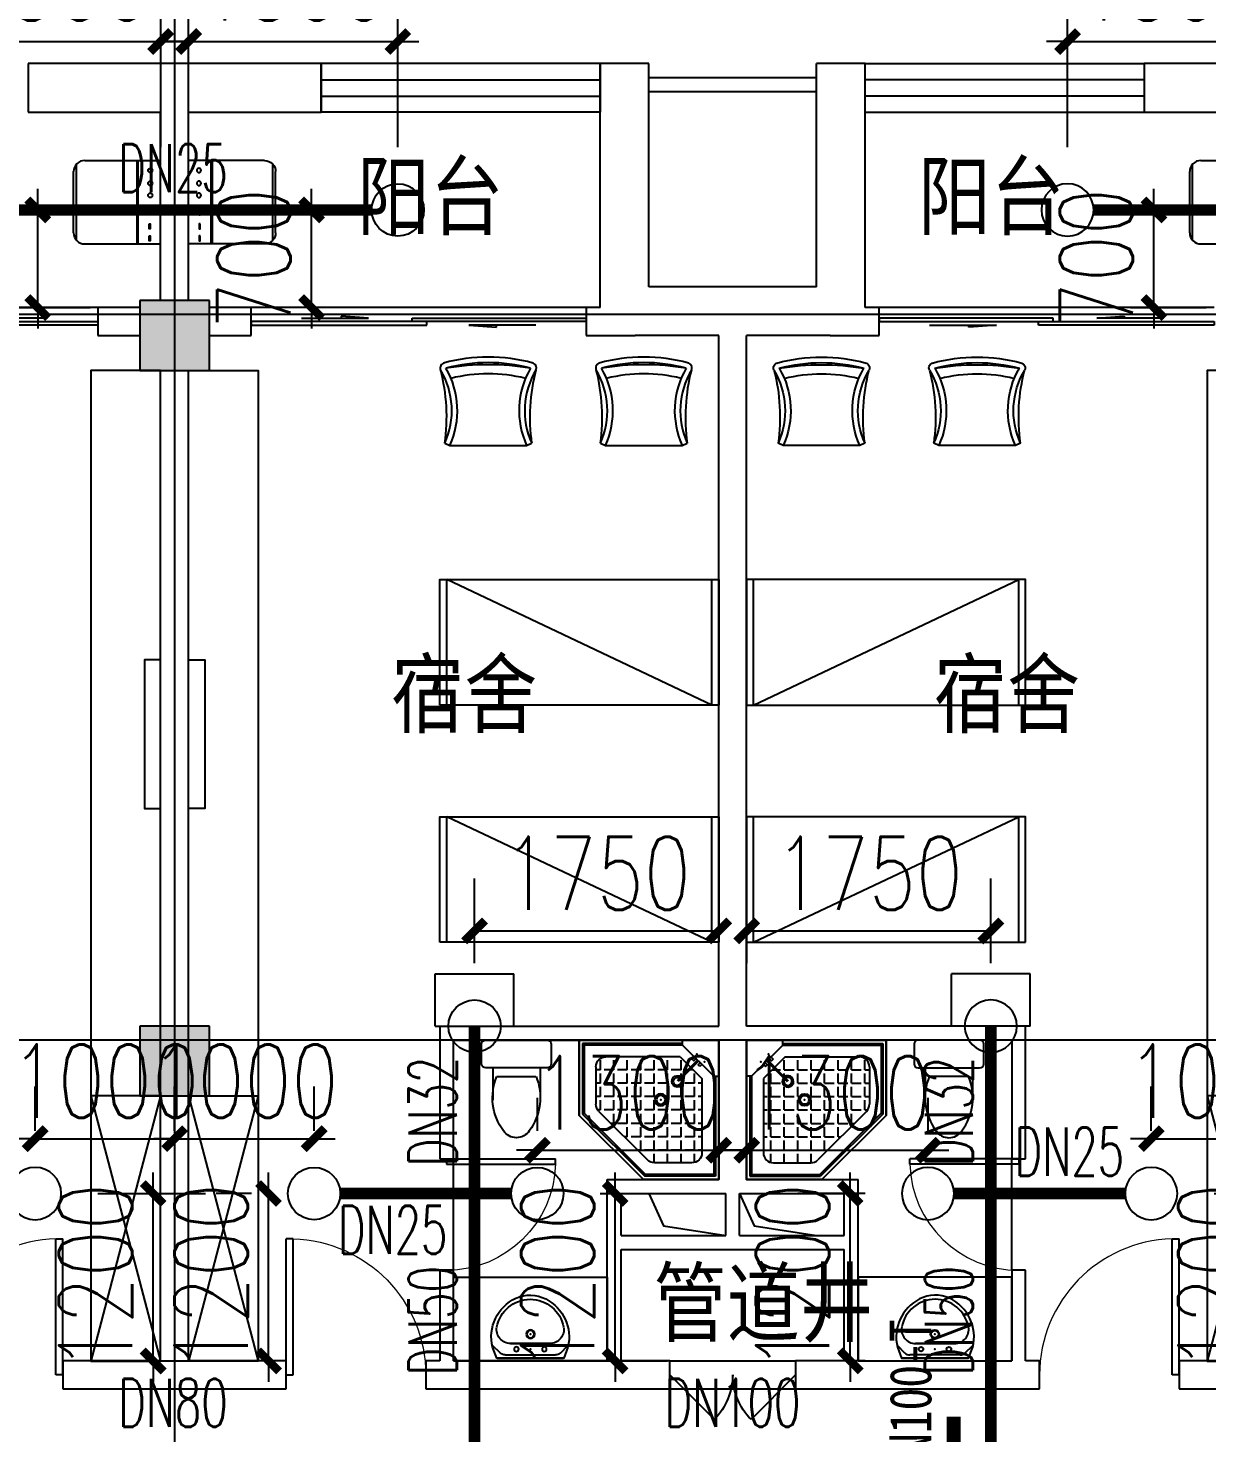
# Model space of a CAD drawing. Extents: x 0 to 2838408, y -923048 to 203859.
# Drawn here: x 2688213 to 2696662, y -478874 to -468805 of the extents above; entities that cross this region are included whole.
import ezdxf
from ezdxf.enums import TextEntityAlignment as Align

# ---------------------------------------------------------------- set-up
doc = ezdxf.new("R2010")
doc.units = 0
doc.header["$LTSCALE"] = 1000
for name, color, linetype in [('A-Fixt', 81, 'Continuous'), ('CLAYER', 7, 'Continuous'), ('COLUMN', 9, 'Continuous'), ('DOOR_FIRE', 4, 'Continuous'), ('DOTE', 8, 'Continuous'), ('E2-栏杆', 92, 'Continuous'), ('EQUIP_喷头', 7, 'Continuous'), ('PIPE-喷淋', 6, 'Continuous'), ('PUB_HATCH', 8, 'Continuous'), ('PUB_TEXT', 7, 'Continuous'), ('TEXT_喷淋', 7, 'Continuous'), ('TWT_DIM', 3, 'Continuous'), ('WALL', 9, 'Continuous'), ('WINDOW', 4, 'Continuous'), ('XREF', 8, 'Continuous'), ('抗震支吊架', 2, 'Continuous'), ('洁具', 213, 'Continuous'), ('配景', 3, 'Continuous')]:
    doc.layers.add(name, color=color, linetype=linetype)
doc.styles.add('_TCH_DIM_T3', font='SIMPLEX', dxfattribs={"width": 0.75, "bigfont": 'HZTXT'})
doc.styles.add('_TWT_PIPEDN', font='SIMPLEX', dxfattribs={"width": 0.8, "height": 2.3, "bigfont": 'HZTXT'})
doc.styles.add('kzcad', font='', dxfattribs={"width": 0.8})
doc.styles.get("Standard").update_dxf_attribs({"font": 'geniso.shx', "bigfont": 'hztxt.shx'})
doc.styles.get('kzcad').set_extended_font_data('SimSun')
doc.dimstyles.new('_TWT_ARCH&&150', dxfattribs={"dimtxt": 525, "dimasz": 150, "dimexe": 375, "dimexo": 450, "dimgap": 150, "dimtad": 1, "dimdec": 0, "dimzin": 0, "dimdsep": 46, "dimtxsty": '_TCH_DIM_T3', "dimblk": 'ARCHTICK', "dimcen": 0.09, "dimclrt": 7, "dimazin": 2, "dimtfac": 1, "dimtdec": 0, "dimtix": 1, "dimtmove": 2, "dimatfit": 3, "dimfxl": 1, "dimtolj": 1, "dimtzin": 0, "dimarcsym": 0})

# ---------------------------------------------------------------- blocks, each defined once
blk = doc.blocks.new('1F平面-CAD导入_dwg_Drawing4_t3_dwg_$plan$00001613-474159-1F-927810-1F')
at = {"layer": '洁具'}
for p, q in [((-30, 250), (-170, 250)), ((-200, 170), (-430, 170)), ((-260, -140), (-260, 140)), ((-200, -170), (-200, -220)), ((-170, -250), (-30, -250))]:
    blk.add_line(p, q, dxfattribs=at)
for points in [[(-200, 220), (-200, 170), (-200, -170), (-430, -170)], [(0, -220), (0, 220)]]:
    blk.add_lwpolyline(points, dxfattribs=at)
for centre, radius, start, end in [((-170, 220), 30, 90, 180), ((-30, 220), 30, 0, 90), ((-413, -227), 398, 67.4505, 126.6381), ((-590, 0), 110, 123.4509, 236.5491), ((-413, 227), 398, 233.3619, 292.5495), ((-170, -220), 30, 180, 270), ((-30, -220), 30, 270, 0)]:
    blk.add_arc(centre, radius, start, end, dxfattribs=at)
blk = doc.blocks.new('$lvtry$00000169')
at = {"color": 0}
for p, q in [((259, -36), (259, 0)), ((259, -36), (36, -259)), ((259, -24), (976, -24)), ((259, -36), (964, -36)), ((964, -36), (976, -24)), ((964, -36), (964, -525)), ((976, -24), (976, -530)), ((276, -120), (120, -276)), ((144, -151), (291, -298)), ((151, -144), (298, -291)), ((270, -213), (270, -143)), ((276, -120), (808, -120)), ((366, -213), (366, -143)), ((462, -213), (462, -143)), ((558, -213), (558, -143)), ((655, -213), (655, -143)), ((751, -213), (751, -143)), ((847, -213), (847, -143)), ((880, -192), (880, -460)), ((36, -259), (0, -259)), ((24, -259), (24, -976)), ((36, -259), (36, -964)), ((120, -276), (120, -808)), ((173, -309), (173, -239)), ((183, -213), (205, -213)), ((220, -213), (243, -213)), ((270, -213), (340, -213)), ((270, -263), (270, -239)), ((366, -213), (436, -213)), ((366, -309), (366, -239)), ((462, -213), (532, -213)), ((462, -309), (462, -239)), ((558, -213), (628, -213)), ((558, -309), (558, -239)), ((655, -213), (725, -213)), ((655, -309), (655, -239)), ((751, -213), (821, -213)), ((751, -309), (751, -239)), ((847, -213), (880, -213)), ((847, -309), (847, -239)), ((120, -309), (147, -309)), ((173, -309), (243, -309)), ((173, -405), (173, -335)), ((270, -405), (270, -335)), ((334, -309), (340, -309)), ((366, -309), (436, -309)), ((366, -405), (366, -335)), ((462, -309), (532, -309)), ((462, -405), (462, -335)), ((558, -309), (628, -309)), ((558, -405), (558, -335)), ((655, -309), (725, -309)), ((655, -405), (655, -335)), ((751, -309), (821, -309)), ((751, -405), (751, -335)), ((847, -309), (880, -309)), ((847, -405), (847, -335)), ((120, -405), (147, -405)), ((120, -501), (147, -501)), ((173, -405), (243, -405)), ((173, -501), (173, -431)), ((173, -501), (243, -501)), ((270, -405), (340, -405)), ((270, -501), (270, -431)), ((270, -501), (340, -501)), ((366, -405), (379, -405)), ((366, -501), (366, -431)), ((366, -501), (436, -501)), ((462, -405), (532, -405)), ((462, -501), (462, -431)), ((462, -501), (532, -501)), ((558, -405), (628, -405)), ((558, -501), (558, -431)), ((558, -501), (628, -501)), ((655, -405), (725, -405)), ((655, -501), (655, -431)), ((655, -501), (725, -501)), ((751, -405), (821, -405)), ((751, -501), (751, -431)), ((751, -501), (821, -501)), ((847, -405), (880, -405)), ((847, -501), (847, -431)), ((847, -501), (867, -501)), ((120, -598), (147, -598)), ((173, -598), (173, -528)), ((173, -598), (243, -598)), ((270, -598), (270, -528)), ((270, -598), (340, -598)), ((366, -598), (366, -528)), ((366, -598), (436, -598)), ((462, -598), (462, -528)), ((462, -598), (532, -598)), ((859, -511), (511, -859)), ((964, -525), (525, -964)), ((976, -530), (530, -976)), ((558, -598), (558, -528)), ((558, -598), (628, -598)), ((655, -598), (655, -528)), ((655, -598), (725, -598)), ((751, -598), (751, -528)), ((751, -598), (773, -598)), ((964, -525), (976, -530)), ((120, -694), (147, -694)), ((173, -694), (173, -624)), ((173, -694), (243, -694)), ((270, -694), (270, -624)), ((270, -694), (340, -694)), ((366, -694), (366, -624)), ((366, -694), (436, -694)), ((462, -694), (462, -624)), ((462, -694), (532, -694)), ((558, -694), (558, -624)), ((558, -694), (628, -694)), ((655, -694), (655, -624)), ((655, -694), (676, -694)), ((120, -790), (147, -790)), ((173, -790), (173, -720)), ((173, -790), (243, -790)), ((270, -790), (270, -720)), ((270, -790), (340, -790)), ((366, -790), (366, -720)), ((366, -790), (436, -790)), ((462, -790), (462, -720)), ((462, -790), (532, -790)), ((558, -790), (558, -720)), ((558, -790), (580, -790)), ((173, -878), (173, -816)), ((192, -880), (460, -880)), ((270, -880), (270, -816)), ((366, -880), (366, -816)), ((462, -880), (462, -816)), ((36, -964), (24, -976)), ((24, -976), (530, -976)), ((36, -964), (525, -964)), ((525, -964), (530, -976))]:
    blk.add_line(p, q, dxfattribs=at)
blk.add_lwpolyline([(0, 0), (0, -1000), (540, -1000), (1000, -540), (1000, 0)], close=True)
for points in [[(0, 0), (0, -1000)], [(0, 0), (1000, 0)], [(1000, 0), (1000, -540)], [(136, -190), (148, -178), (132, -162), (121, -174)], [(190, -136), (178, -148), (162, -132), (174, -121)], [(1000, -540), (540, -1000)], [(0, -1000), (540, -1000)]]:
    blk.add_lwpolyline(points, close=True, dxfattribs=at)
for radius in [43.8, 31.1]:
    blk.add_circle((416, -428), radius, dxfattribs=at)
for centre, radius, start, end in [((808, -192), 72, 0, 90), ((296, -296), 40.6, 142.583, 128.4197), ((296, -296), 28.6, 145.828, 125.6599), ((808, -460), 72, 315, 0), ((192, -808), 72, 180, 270), ((460, -808), 72, 270, 315)]:
    blk.add_arc(centre, radius, start, end, dxfattribs=at)
for p in [(103, -156, 0), (156, -102, 0), (416, -428, 0)]:
    blk.add_point(p, dxfattribs=at)
blk = doc.blocks.new('$lvtry$00000178')
at = {"color": 0}
for p, q in [((-238, 0), (238, 0)), ((-214, -36), (-272, -91)), ((-180, -23), (180, -23)), ((216, -37), (268, -91)), ((-142, -105), (140, -105)), ((140, -105), (-142, -105))]:
    blk.add_line(p, q, dxfattribs=at)
blk.add_lwpolyline([(-104, -430, 0.224698), (110, -425, 0.348046), (269, -79), (239, 0), (-241, 0), (-271, -79, 0.356844)], format="xyb", close=True, dxfattribs=at)
for centre, radius in [((-100, -65), 16.3), ((100, -65), 16.3), ((1, -172), 31.6)]:
    blk.add_circle(centre, radius, dxfattribs=at)
at = {"color": 0, "lineweight": 13}
blk.add_circle((1, -172), 23, dxfattribs=at)
at = {"color": 0}
for centre, radius, start, end in [((-180, -73), 50, 90, 133.181), ((180, -73), 50, 44.5607, 90), ((-142, -205), 100, 90, 190.5602), ((140, -205), 100, 349.4398, 90), ((-1, -179), 243, 190.5602, 349.4398)]:
    blk.add_arc(centre, radius, start, end, dxfattribs=at)
for p in [(0, -65), (1, -172)]:
    blk.add_point(p, dxfattribs=at)
blk = doc.blocks.new('A$C70365C93')
at = {"layer": '洁具'}
blk.add_lwpolyline([(-1900, 2300), (-1900, 1700), (-800, 1700), (-800, 2300)], close=True, dxfattribs=at)
blk.add_blockref('$lvtry$00000178', (-1350, 2280), dxfattribs=at)
at = {"layer": '洁具', "rotation": 180}
blk.add_blockref('$lvtry$00000169', (0, 0), dxfattribs=at)
at = {"layer": '洁具', "extrusion": (0, 0, -1), "xscale": -1, "zscale": -1, "rotation": 90}
blk.add_blockref('1F平面-CAD导入_dwg_Drawing4_t3_dwg_$plan$00001613-474159-1F-927810-1F', (1450, 0), dxfattribs=at)
blk = doc.blocks.new('单人床')
at = {"layer": 'A-Fixt'}
for p, q in [((47774, 13973), (48674, 13973)), ((47774, 12073), (48674, 13973)), ((47774, 12073), (48674, 12073))]:
    blk.add_line(p, q, dxfattribs=at)
blk.add_lwpolyline([(47774, 14023), (48674, 14023), (48674, 12023), (47774, 12023), (47774, 14023)], dxfattribs=at)
blk = doc.blocks.new('CH_AP01')
for p, q in [((-311, 17), (-275, 0)), ((-275, 0), (275, 0)), ((275, 0), (311, 17))]:
    blk.add_line(p, q)
for centre, radius, start, end in [((0, -579), 1213, 74.7104, 105.2896), ((-307, 555), 37.8, 100.1859, 202.8359), ((-1658, 202), 1360, 352.1659, 14.4283), ((-824, 250), 563, 335.5038, 31.0903), ((0, -579), 1173, 75.0287, 104.9713), ((0, -1278), 1857, 80.611, 99.389), ((-824, 250), 603, 335.5038, 30.2691), ((0, -579), 1093, 75.8767, 104.1233), ((824, 250), 603, 149.7309, 204.4962), ((824, 250), 563, 148.9097, 204.4962), ((1658, 202), 1360, 165.5717, 187.8341), ((307, 555), 37.8, 337.1641, 79.8141)]:
    blk.add_arc(centre, radius, start, end)
blk = doc.blocks.new('A$C61295E98')
at = {"color": 3}
for p, q in [((544, 598), (0, 598)), ((0, 598), (0, 0)), ((161, 598), (161, 0)), ((170, 0), (170, 598)), ((603, 572), (603, 26)), ((624, 518), (624, 80)), ((544, 0), (0, 0))]:
    blk.add_line(p, q, dxfattribs=at)
for points in [[(82, 540), (75, 540), (75, 577), (82, 577)], [(82, 453), (75, 453), (75, 490), (82, 490)], [(82, 353), (75, 353), (75, 389), (82, 389)]]:
    blk.add_lwpolyline(points, close=True, dxfattribs=at)
for centre in [(74, 250), (74, 164), (74, 71)]:
    blk.add_circle(centre, 15.7, dxfattribs=at)
for centre, start, end in [((544, 518), 360, 90), ((544, 80), 270, 0)]:
    blk.add_arc(centre, 80, start, end, dxfattribs=at)
blk = doc.blocks.new('宿舍')
at = {"layer": 'A-Fixt'}
for p, q in [((47854, 13802), (48354, 15702)), ((48354, 13802), (47854, 15702)), ((47854, 13802), (48354, 13802))]:
    blk.add_line(p, q, dxfattribs=at)
for points in [[(47854, 8602), (48354, 8602), (48354, 15702), (47854, 15702)], [(47854, 10676), (47970, 10676), (47970, 11743), (47854, 11743)]]:
    blk.add_lwpolyline(points, close=True, dxfattribs=at)
at = {"xscale": -1, "rotation": 90}
for p in [(63677, 60475), (63677, 58775)]:
    blk.add_blockref('单人床', p, dxfattribs=at)
at = {"layer": 'A-Fixt', "xscale": -1, "rotation": 180}
for p in [(50002, 9140), (51117, 9140)]:
    blk.add_blockref('CH_AP01', p, dxfattribs=at)
at = {"layer": '配景', "color": 252}
blk.add_blockref('A$C61295E98', (47854, 7097), dxfattribs=at)
blk = doc.blocks.new('$WINLIB2D$00000001')
at = {"color": 0}
for points in [[(-0.5, 0.5), (-0.5, -0.5)], [(-0.5, 0.5), (0.5, 0.5)], [(0.5, -0.5), (0.5, 0.5)], [(0.5, 0.1667), (-0.5, 0.1667)], [(0.5, -0.1667), (-0.5, -0.1667)], [(-0.5, -0.5), (0.5, -0.5)]]:
    blk.add_lwpolyline(points, dxfattribs=at)
blk = doc.blocks.new('$DorLib2D$00000131')
at = {"color": 0, "linetype": 'Continuous'}
for p, q in [((0.15, 0.125), (0.2319, 0.1973)), ((0.2319, 0.1973), (0.2319, 0.125)), ((-0.5, 0.125), (-0.5, 0)), ((0.0192, 0.125), (-0.5, 0.125)), ((0.0192, 0), (0.0192, 0.125)), ((0.35, 0.125), (0.15, 0.125)), ((-0.5, 0), (0.0192, 0)), ((-0.024, 0), (0.5, 0)), ((-0.024, -0.125), (-0.024, 0)), ((0.5, 0), (0.5, -0.125)), ((-0.35, -0.125), (-0.15, -0.125)), ((-0.2319, -0.1973), (-0.2319, -0.125)), ((-0.15, -0.125), (-0.2319, -0.1973)), ((0.5, -0.125), (-0.024, -0.125))]:
    blk.add_line(p, q, dxfattribs=at)
blk = doc.blocks.new('$DorLib2D$00000116')
at = {"color": 0}
for p, q in [((-0.5, 0), (-0.146, 0.354)), ((0.5, 0), (0.146, 0.354))]:
    blk.add_line(p, q, dxfattribs=at)
for centre, start, end in [((-0.5, 0), 0, 45), ((0.5, 0), 135, 180)]:
    blk.add_arc(centre, 0.5, start, end, dxfattribs=at)
blk = doc.blocks.new('$DorLib2D$00000001')
for p, q in [((0.45, 0.975), (0.5, 0.975)), ((0.45, 0), (0.45, 0.975)), ((0.5, 0), (0.5, 0.975)), ((0.5, 0), (0.45, 0))]:
    blk.add_line(p, q)
at = {"lineweight": 13}
blk.add_arc((0.475, 0), 0.975, 91.4693, 180, dxfattribs=at)
blk = doc.blocks.new('3F1')
at = {"layer": 'PUB_HATCH'}
for points in [[(2352966.7, -470758.3), (2352966.7, -471258.3), (2353466.7, -471258.3), (2353466.7, -470758.3)], [(2352966.7, -475958.3), (2352966.7, -476458.3), (2353466.7, -476458.3), (2353466.7, -475958.3)]]:
    blk.add_hatch(color=256, dxfattribs=at).paths.add_polyline_path(points)
for points in [[(2356616.7, -477158.3), (2356720.3, -477388.5), (2357166.7, -477458.3)], [(2357266.7, -477158.3), (2357370.3, -477388.5), (2357816.7, -477458.3)]]:
    blk.add_lwpolyline(points)
at = {"layer": 'COLUMN'}
for p, q in [((2352966.7, -470758.3), (2352966.7, -471258.3)), ((2353466.7, -470758.3), (2352966.7, -470758.3)), ((2353466.7, -471258.3), (2353466.7, -470758.3)), ((2352966.7, -471258.3), (2353466.7, -471258.3)), ((2352966.7, -475958.3), (2352966.7, -476458.3)), ((2353466.7, -475958.3), (2352966.7, -475958.3)), ((2353466.7, -476458.3), (2353466.7, -475958.3)), ((2352966.7, -476458.3), (2353466.7, -476458.3))]:
    blk.add_line(p, q, dxfattribs=at)
at = {"layer": 'DOOR_FIRE'}
for p, q in [((2356766.7, -478358.3), (2357666.7, -478358.3)), ((2356766.7, -478558.3), (2357666.7, -478558.3))]:
    blk.add_line(p, q, dxfattribs=at)
at = {"layer": 'DOTE'}
for p, q in [((2353216.7, -467258.3), (2353216.7, -550458.3)), ((2453916.7, -470858.3), (2343216.7, -470858.3)), ((2453916.7, -470858.3), (2343216.7, -470858.3)), ((2453916.7, -476058.3), (2343216.7, -476058.3))]:
    blk.add_line(p, q, dxfattribs=at)
at = {"layer": 'E2-栏杆'}
for points in [[(2356616.7, -469158.3), (2357816.7, -469158.3)], [(2356616.7, -469258.3), (2357816.7, -469258.3)]]:
    blk.add_lwpolyline(points, dxfattribs=at)
at = {"layer": 'WALL'}
for p, q in [((2353216.7, -469058.3), (2352166.7, -469058.3)), ((2352166.7, -469058.3), (2352166.7, -469408.3)), ((2354266.7, -469058.3), (2353216.7, -469058.3)), ((2354266.7, -469408.3), (2354266.7, -469058.3)), ((2356616.7, -469058.3), (2356266.7, -469058.3)), ((2356266.7, -469058.3), (2356266.7, -469408.3)), ((2356616.7, -470658.3), (2356616.7, -469058.3)), ((2357816.7, -470658.3), (2357816.7, -469058.3)), ((2358166.7, -469058.3), (2357816.7, -469058.3)), ((2358166.7, -469408.3), (2358166.7, -469058.3)), ((2361216.7, -469058.3), (2360166.7, -469058.3)), ((2360166.7, -469058.3), (2360166.7, -469408.3)), ((2352166.7, -469408.3), (2353116.7, -469408.3)), ((2353116.7, -470758.3), (2353116.7, -469408.3)), ((2353316.7, -469408.3), (2354266.7, -469408.3)), ((2353316.7, -470758.3), (2353316.7, -469408.3)), ((2356266.7, -470808.3), (2356266.7, -469408.3)), ((2358166.7, -470808.3), (2358166.7, -469408.3)), ((2360166.7, -469408.3), (2361116.7, -469408.3)), ((2357216.7, -470658.3), (2356616.7, -470658.3)), ((2357816.7, -470658.3), (2357216.7, -470658.3)), ((2352966.7, -470808.3), (2352666.7, -470808.3)), ((2352666.7, -470808.3), (2352666.7, -471008.3)), ((2353766.7, -470808.3), (2353466.7, -470808.3)), ((2353766.7, -471008.3), (2353766.7, -470808.3)), ((2356266.7, -470808.3), (2356166.7, -470808.3)), ((2356166.7, -470808.3), (2356166.7, -471008.3)), ((2358266.7, -470808.3), (2358166.7, -470808.3)), ((2358266.7, -471008.3), (2358266.7, -470808.3)), ((2352666.7, -471008.3), (2352966.7, -471008.3)), ((2353466.7, -471008.3), (2353766.7, -471008.3)), ((2356166.7, -471008.3), (2356516.7, -471008.3)), ((2357116.7, -471008.3), (2356516.7, -471008.3)), ((2357116.7, -475958.3), (2357116.7, -471008.3)), ((2357916.7, -471008.3), (2357316.7, -471008.3)), ((2357316.7, -475958.3), (2357316.7, -471008.3)), ((2357916.7, -471008.3), (2358266.7, -471008.3)), ((2353116.7, -475958.3), (2353116.7, -471258.3)), ((2353316.7, -475958.3), (2353316.7, -471258.3)), ((2355116.7, -475958.3), (2357116.7, -475958.3)), ((2355116.7, -475958.3), (2355116.7, -476908.3)), ((2359316.7, -475958.3), (2357316.7, -475958.3)), ((2359316.7, -476908.3), (2359316.7, -475958.3)), ((2355216.7, -476058.3), (2357116.7, -476058.3)), ((2355216.7, -476908.3), (2355216.7, -476058.3)), ((2357116.7, -477058.3), (2357116.7, -476058.3)), ((2357316.7, -477058.3), (2357316.7, -476058.3)), ((2359216.7, -476058.3), (2357316.7, -476058.3)), ((2359216.7, -476058.3), (2359216.7, -476908.3)), ((2353116.7, -478358.3), (2353116.7, -476458.3)), ((2353316.7, -478358.3), (2353316.7, -476458.3)), ((2355116.7, -476908.3), (2355216.7, -476908.3)), ((2359216.7, -476908.3), (2359316.7, -476908.3)), ((2356316.7, -477058.3), (2357116.7, -477058.3)), ((2356316.7, -477558.3), (2356316.7, -477058.3)), ((2357316.7, -477058.3), (2358116.7, -477058.3)), ((2358116.7, -477558.3), (2358116.7, -477058.3)), ((2356416.7, -477158.3), (2357166.7, -477158.3)), ((2356416.7, -477458.3), (2356416.7, -477158.3)), ((2357166.7, -477458.3), (2357166.7, -477158.3)), ((2357266.7, -477158.3), (2358016.7, -477158.3)), ((2357266.7, -477458.3), (2357266.7, -477158.3)), ((2358016.7, -477458.3), (2358016.7, -477158.3)), ((2356416.7, -477458.3), (2357166.7, -477458.3)), ((2357266.7, -477458.3), (2358016.7, -477458.3)), ((2356316.7, -478358.3), (2356316.7, -477558.3)), ((2356416.7, -477558.3), (2357216.7, -477558.3)), ((2356416.7, -478358.3), (2356416.7, -477558.3)), ((2357216.7, -477558.3), (2358016.7, -477558.3)), ((2358016.7, -478358.3), (2358016.7, -477558.3)), ((2358116.7, -478358.3), (2358116.7, -477558.3)), ((2355216.7, -477708.3), (2355116.7, -477708.3)), ((2355116.7, -477708.3), (2355116.7, -478358.3)), ((2355216.7, -478358.3), (2355216.7, -477708.3)), ((2359316.7, -477708.3), (2359216.7, -477708.3)), ((2359216.7, -477708.3), (2359216.7, -478358.3)), ((2359316.7, -478358.3), (2359316.7, -477708.3)), ((2353116.7, -478358.3), (2352416.7, -478358.3)), ((2352416.7, -478358.3), (2352416.7, -478558.3)), ((2354016.7, -478358.3), (2353316.7, -478358.3)), ((2354016.7, -478558.3), (2354016.7, -478358.3)), ((2355116.7, -478358.3), (2355016.7, -478358.3)), ((2355016.7, -478358.3), (2355016.7, -478558.3)), ((2355216.7, -478358.3), (2356316.7, -478358.3)), ((2356766.7, -478358.3), (2356416.7, -478358.3)), ((2356766.7, -478558.3), (2356766.7, -478358.3)), ((2358016.7, -478358.3), (2357666.7, -478358.3)), ((2357666.7, -478358.3), (2357666.7, -478558.3)), ((2358116.7, -478358.3), (2359216.7, -478358.3)), ((2359416.7, -478358.3), (2359316.7, -478358.3)), ((2359416.7, -478558.3), (2359416.7, -478358.3)), ((2361116.7, -478358.3), (2360416.7, -478358.3)), ((2360416.7, -478358.3), (2360416.7, -478558.3)), ((2352416.7, -478558.3), (2353216.7, -478558.3)), ((2353216.7, -478558.3), (2354016.7, -478558.3)), ((2355016.7, -478558.3), (2355116.7, -478558.3)), ((2355116.7, -478558.3), (2356316.7, -478558.3)), ((2356316.7, -478558.3), (2356766.7, -478558.3)), ((2357666.7, -478558.3), (2358116.7, -478558.3)), ((2358116.7, -478558.3), (2359316.7, -478558.3)), ((2359316.7, -478558.3), (2359416.7, -478558.3)), ((2360416.7, -478558.3), (2361216.7, -478558.3))]:
    blk.add_line(p, q, dxfattribs=at)
at = {"layer": 'WINDOW'}
for p, q in [((2352666.7, -470808.3), (2350266.7, -470808.3)), ((2356166.7, -470808.3), (2353766.7, -470808.3)), ((2360666.7, -470808.3), (2358266.7, -470808.3)), ((2355216.7, -477708.3), (2355216.7, -476908.3)), ((2359216.7, -477708.3), (2359216.7, -476908.3))]:
    blk.add_line(p, q, dxfattribs=at)
at = {"rotation": 180}
for name, p in [('宿舍', (2400970.6, -462656.6)), ('宿舍', (2408970.6, -462656.6)), ('A$C70365C93', (2357316.7, -476058.3))]:
    blk.add_blockref(name, p, dxfattribs=at)
at = {"xscale": -1, "rotation": 180}
for name, p in [('宿舍', (2305462.9, -462656.6)), ('A$C70365C93', (2357116.7, -476058.3))]:
    blk.add_blockref(name, p, dxfattribs=at)
at = {"layer": 'DOOR_FIRE', "xscale": 900, "yscale": -900, "zscale": 200}
blk.add_blockref('$DorLib2D$00000116', (2357216.7, -478458.3), dxfattribs=at)
at = {"layer": 'WINDOW'}
for name, p, xscale, yscale, zscale, rotation in [('$WINLIB2D$00000001', (2355266.7, -469233.3), 2000, 350, 2000, 179.999999999997), ('$WINLIB2D$00000001', (2359166.7, -469233.3), -2000, 350, -2000, 180), ('$DorLib2D$00000131', (2351466.7, -470908.3), -2400, -200, -2400, 180), ('$DorLib2D$00000131', (2354966.7, -470908.3), 2400, -200, 2400, 180), ('$DorLib2D$00000131', (2359466.7, -470908.3), -2400, -200, -2400, 180), ('$DorLib2D$00000001', (2355166.7, -477308.3), 800, -800, 800, 90), ('$DorLib2D$00000001', (2359266.7, -477308.3), 800, 800, 800, 90)]:
    blk.add_blockref(name, p, dxfattribs=dict(at, xscale=xscale, yscale=yscale, zscale=zscale, rotation=rotation))
at = {"layer": 'WINDOW', "yscale": 1000}
for p, xscale, zscale in [((2351916.7, -478458.3), 1000, 1000), ((2354516.7, -478458.3), -1000, -1000), ((2359916.7, -478458.3), 1000, 1000)]:
    blk.add_blockref('$DorLib2D$00000001', p, dxfattribs=dict(at, xscale=xscale, zscale=zscale))
at = {"layer": 'CLAYER'}
blk.add_text('管道井', height=525, dxfattribs=at).set_placement((2356649.1, -478221.3))
at = {"layer": 'PUB_TEXT'}
for s, p in [('阳台', (2354523.9, -470290.2)), ('阳台', (2358543.8, -470290.2)), ('宿舍', (2354767.4, -473858)), ('宿舍', (2358657.4, -473858))]:
    blk.add_text(s, height=525, dxfattribs=at).set_placement(p)
blk = doc.blocks.new('_ArchTick')
at = {"color": 0, "linetype": 'ByBlock', "const_width": 0.4}
blk.add_lwpolyline([(-0.5, -0.5), (0.5, 0.5)], dxfattribs=at)
blk = doc.blocks.new('*D2397')
at = {"layer": 'Defpoints', "color": 0, "linetype": 'ByBlock', "transparency": 16777216}
for p in [(2694663, -476848), (2693363, -477158), (2694663, -477158)]:
    blk.add_point(p, dxfattribs=at)
at = {"layer": 'TWT_DIM', "color": 0, "linetype": 'ByBlock', "lineweight": -2, "transparency": 16777216}
for p, q in [((2693363, -476708), (2693363, -476473)), ((2694663, -476708), (2694663, -476473)), ((2693363, -476848), (2693213, -476848)), ((2693363, -476848), (2694663, -476848)), ((2694663, -476848), (2694813, -476848))]:
    blk.add_line(p, q, dxfattribs=at)
at = {"layer": 'TWT_DIM', "color": 0, "linetype": 'ByBlock', "lineweight": -2, "transparency": 16777216, "xscale": 150, "yscale": 150, "zscale": 150}
blk.add_blockref('_ArchTick', (2693363, -476848), dxfattribs=at)
at = {"layer": 'TWT_DIM', "color": 0, "linetype": 'ByBlock', "lineweight": -2, "transparency": 16777216, "xscale": 150, "yscale": 150, "zscale": 150, "rotation": 180}
blk.add_blockref('_ArchTick', (2694663, -476848), dxfattribs=at)
at = {"layer": 'TWT_DIM', "color": 7, "linetype": 'ByBlock', "transparency": 16777216, "insert": (2694013, -476436), "char_height": 525, "attachment_point": 5, "style": '_TCH_DIM_T3'}
blk.add_mtext('\\A1;1300', dxfattribs=at)
blk = doc.blocks.new('*D2398')
at = {"layer": 'Defpoints', "color": 0, "linetype": 'ByBlock', "transparency": 16777216}
for p in [(2693163, -476848), (2691863, -477158), (2693163, -477158)]:
    blk.add_point(p, dxfattribs=at)
at = {"layer": 'TWT_DIM', "color": 0, "linetype": 'ByBlock', "lineweight": -2, "transparency": 16777216}
for p, q in [((2691863, -476708), (2691863, -476473)), ((2693163, -476708), (2693163, -476473)), ((2691863, -476848), (2691713, -476848)), ((2691863, -476848), (2693163, -476848)), ((2693163, -476848), (2693313, -476848))]:
    blk.add_line(p, q, dxfattribs=at)
at = {"layer": 'TWT_DIM', "color": 0, "linetype": 'ByBlock', "lineweight": -2, "transparency": 16777216, "xscale": 150, "yscale": 150, "zscale": 150}
blk.add_blockref('_ArchTick', (2691863, -476848), dxfattribs=at)
at = {"layer": 'TWT_DIM', "color": 0, "linetype": 'ByBlock', "lineweight": -2, "transparency": 16777216, "xscale": 150, "yscale": 150, "zscale": 150, "rotation": 180}
blk.add_blockref('_ArchTick', (2693163, -476848), dxfattribs=at)
at = {"layer": 'TWT_DIM', "color": 7, "linetype": 'ByBlock', "transparency": 16777216, "insert": (2692513, -476436), "char_height": 525, "attachment_point": 5, "style": '_TCH_DIM_T3'}
blk.add_mtext('\\A1;1300', dxfattribs=at)
blk = doc.blocks.new('*D2440')
at = {"layer": 'Defpoints', "color": 0, "linetype": 'ByBlock', "transparency": 16777216}
for p in [(2697163, -468901), (2695663, -470108), (2697163, -470108)]:
    blk.add_point(p, dxfattribs=at)
at = {"layer": 'TWT_DIM', "color": 0, "linetype": 'ByBlock', "lineweight": -2, "transparency": 16777216}
for p, q in [((2695663, -469658), (2695663, -468526)), ((2697163, -469658), (2697163, -468526)), ((2695663, -468901), (2695513, -468901)), ((2695663, -468901), (2697163, -468901)), ((2697163, -468901), (2697313, -468901))]:
    blk.add_line(p, q, dxfattribs=at)
at = {"layer": 'TWT_DIM', "color": 0, "linetype": 'ByBlock', "lineweight": -2, "transparency": 16777216, "xscale": 150, "yscale": 150, "zscale": 150}
blk.add_blockref('_ArchTick', (2695663, -468901), dxfattribs=at)
at = {"layer": 'TWT_DIM', "color": 0, "linetype": 'ByBlock', "lineweight": -2, "transparency": 16777216, "xscale": 150, "yscale": 150, "zscale": 150, "rotation": 180}
blk.add_blockref('_ArchTick', (2697163, -468901), dxfattribs=at)
at = {"layer": 'TWT_DIM', "color": 7, "linetype": 'ByBlock', "transparency": 16777216, "insert": (2696413, -468488), "char_height": 525, "attachment_point": 5, "style": '_TCH_DIM_T3'}
blk.add_mtext('\\A1;1500', dxfattribs=at)
blk = doc.blocks.new('*D2441')
at = {"layer": 'Defpoints', "color": 0, "linetype": 'ByBlock', "transparency": 16777216}
for p in [(2695663, -470108), (2696282, -470108), (2695663, -470808)]:
    blk.add_point(p, dxfattribs=at)
at = {"layer": 'TWT_DIM', "color": 0, "linetype": 'ByBlock', "lineweight": -2, "transparency": 16777216}
for p, q in [((2696282, -470108), (2696282, -469958)), ((2696113, -470108), (2696657, -470108)), ((2696282, -470808), (2696282, -470108)), ((2696113, -470808), (2696657, -470808)), ((2696282, -470808), (2696282, -470958))]:
    blk.add_line(p, q, dxfattribs=at)
at = {"layer": 'TWT_DIM', "color": 0, "linetype": 'ByBlock', "lineweight": -2, "transparency": 16777216, "xscale": 150, "yscale": 150, "zscale": 150}
for p, rotation in [((2696282, -470108), 270), ((2696282, -470808), 90)]:
    blk.add_blockref('_ArchTick', p, dxfattribs=dict(at, rotation=rotation))
at = {"layer": 'TWT_DIM', "color": 7, "linetype": 'ByBlock', "transparency": 16777216, "insert": (2695869, -470458), "char_height": 525, "attachment_point": 5, "rotation": 90, "style": '_TCH_DIM_T3'}
blk.add_mtext('\\A1;700', dxfattribs=at)
blk = doc.blocks.new('*D2442')
at = {"layer": 'Defpoints', "color": 0, "linetype": 'ByBlock', "transparency": 16777216}
for p in [(2690863, -468901), (2689363, -470108), (2690863, -470108)]:
    blk.add_point(p, dxfattribs=at)
at = {"layer": 'TWT_DIM', "color": 0, "linetype": 'ByBlock', "lineweight": -2, "transparency": 16777216}
for p, q in [((2689363, -469658), (2689363, -468526)), ((2690863, -469658), (2690863, -468526)), ((2689363, -468901), (2689213, -468901)), ((2689363, -468901), (2690863, -468901)), ((2690863, -468901), (2691013, -468901))]:
    blk.add_line(p, q, dxfattribs=at)
at = {"layer": 'TWT_DIM', "color": 0, "linetype": 'ByBlock', "lineweight": -2, "transparency": 16777216, "xscale": 150, "yscale": 150, "zscale": 150}
blk.add_blockref('_ArchTick', (2689363, -468901), dxfattribs=at)
at = {"layer": 'TWT_DIM', "color": 0, "linetype": 'ByBlock', "lineweight": -2, "transparency": 16777216, "xscale": 150, "yscale": 150, "zscale": 150, "rotation": 180}
blk.add_blockref('_ArchTick', (2690863, -468901), dxfattribs=at)
at = {"layer": 'TWT_DIM', "color": 7, "linetype": 'ByBlock', "transparency": 16777216, "insert": (2690113, -468488), "char_height": 525, "attachment_point": 5, "style": '_TCH_DIM_T3'}
blk.add_mtext('\\A1;1500', dxfattribs=at)
blk = doc.blocks.new('*D2443')
at = {"layer": 'Defpoints', "color": 0, "linetype": 'ByBlock', "transparency": 16777216}
for p in [(2690244, -470108), (2690863, -470108), (2690863, -470808)]:
    blk.add_point(p, dxfattribs=at)
at = {"layer": 'TWT_DIM', "color": 0, "linetype": 'ByBlock', "lineweight": -2, "transparency": 16777216}
for p, q in [((2690244, -470108), (2690244, -469958)), ((2690413, -470108), (2689869, -470108)), ((2690244, -470808), (2690244, -470108)), ((2690413, -470808), (2689869, -470808)), ((2690244, -470808), (2690244, -470958))]:
    blk.add_line(p, q, dxfattribs=at)
at = {"layer": 'TWT_DIM', "color": 0, "linetype": 'ByBlock', "lineweight": -2, "transparency": 16777216, "xscale": 150, "yscale": 150, "zscale": 150}
for p, rotation in [((2690244, -470108), 270), ((2690244, -470808), 90)]:
    blk.add_blockref('_ArchTick', p, dxfattribs=dict(at, rotation=rotation))
at = {"layer": 'TWT_DIM', "color": 7, "linetype": 'ByBlock', "transparency": 16777216, "insert": (2689831, -470458), "char_height": 525, "attachment_point": 5, "rotation": 90, "style": '_TCH_DIM_T3'}
blk.add_mtext('\\A1;700', dxfattribs=at)
blk = doc.blocks.new('*D2444')
at = {"layer": 'Defpoints', "color": 0, "linetype": 'ByBlock', "transparency": 16777216}
for p in [(2689163, -468901), (2687663, -470108), (2689163, -470108)]:
    blk.add_point(p, dxfattribs=at)
at = {"layer": 'TWT_DIM', "color": 0, "linetype": 'ByBlock', "lineweight": -2, "transparency": 16777216}
for p, q in [((2687663, -469658), (2687663, -468526)), ((2689163, -469658), (2689163, -468526)), ((2687663, -468901), (2687513, -468901)), ((2687663, -468901), (2689163, -468901)), ((2689163, -468901), (2689313, -468901))]:
    blk.add_line(p, q, dxfattribs=at)
at = {"layer": 'TWT_DIM', "color": 0, "linetype": 'ByBlock', "lineweight": -2, "transparency": 16777216, "xscale": 150, "yscale": 150, "zscale": 150}
blk.add_blockref('_ArchTick', (2687663, -468901), dxfattribs=at)
at = {"layer": 'TWT_DIM', "color": 0, "linetype": 'ByBlock', "lineweight": -2, "transparency": 16777216, "xscale": 150, "yscale": 150, "zscale": 150, "rotation": 180}
blk.add_blockref('_ArchTick', (2689163, -468901), dxfattribs=at)
at = {"layer": 'TWT_DIM', "color": 7, "linetype": 'ByBlock', "transparency": 16777216, "insert": (2688413, -468488), "char_height": 525, "attachment_point": 5, "style": '_TCH_DIM_T3'}
blk.add_mtext('\\A1;1500', dxfattribs=at)
blk = doc.blocks.new('*D2445')
at = {"layer": 'Defpoints', "color": 0, "linetype": 'ByBlock', "transparency": 16777216}
for p in [(2687663, -470108), (2688282, -470108), (2687663, -470808)]:
    blk.add_point(p, dxfattribs=at)
at = {"layer": 'TWT_DIM', "color": 0, "linetype": 'ByBlock', "lineweight": -2, "transparency": 16777216}
for p, q in [((2688282, -470108), (2688282, -469958)), ((2688113, -470108), (2688657, -470108)), ((2688282, -470808), (2688282, -470108)), ((2688113, -470808), (2688657, -470808)), ((2688282, -470808), (2688282, -470958))]:
    blk.add_line(p, q, dxfattribs=at)
at = {"layer": 'TWT_DIM', "color": 0, "linetype": 'ByBlock', "lineweight": -2, "transparency": 16777216, "xscale": 150, "yscale": 150, "zscale": 150}
for p, rotation in [((2688282, -470108), 270), ((2688282, -470808), 90)]:
    blk.add_blockref('_ArchTick', p, dxfattribs=dict(at, rotation=rotation))
at = {"layer": 'TWT_DIM', "color": 7, "linetype": 'ByBlock', "transparency": 16777216, "insert": (2687869, -470458), "char_height": 525, "attachment_point": 5, "rotation": 90, "style": '_TCH_DIM_T3'}
blk.add_mtext('\\A1;700', dxfattribs=at)
blk = doc.blocks.new('*D2597')
at = {"layer": 'Defpoints', "color": 0, "linetype": 'ByBlock', "transparency": 16777216}
for p in [(2695113, -475276), (2693363, -475958), (2695113, -475958)]:
    blk.add_point(p, dxfattribs=at)
at = {"layer": 'TWT_DIM', "color": 0, "linetype": 'ByBlock', "lineweight": -2, "transparency": 16777216}
for p, q in [((2693363, -475508), (2693363, -474901)), ((2695113, -475508), (2695113, -474901)), ((2693363, -475276), (2695113, -475276))]:
    blk.add_line(p, q, dxfattribs=at)
at = {"layer": 'TWT_DIM', "color": 0, "linetype": 'ByBlock', "lineweight": -2, "transparency": 16777216, "xscale": 150, "yscale": 150, "zscale": 150, "rotation": 180}
blk.add_blockref('_ArchTick', (2693363, -475276), dxfattribs=at)
at = {"layer": 'TWT_DIM', "color": 0, "linetype": 'ByBlock', "lineweight": -2, "transparency": 16777216, "xscale": 150, "yscale": 150, "zscale": 150}
blk.add_blockref('_ArchTick', (2695113, -475276), dxfattribs=at)
at = {"layer": 'TWT_DIM', "color": 7, "linetype": 'ByBlock', "transparency": 16777216, "insert": (2694238, -474863), "char_height": 525, "attachment_point": 5, "style": '_TCH_DIM_T3'}
blk.add_mtext('\\A1;1750', dxfattribs=at)
blk = doc.blocks.new('*D2598')
at = {"layer": 'Defpoints', "color": 0, "linetype": 'ByBlock', "transparency": 16777216}
for p in [(2697263, -476765), (2696263, -477158), (2697263, -477158)]:
    blk.add_point(p, dxfattribs=at)
at = {"layer": 'TWT_DIM', "color": 0, "linetype": 'ByBlock', "lineweight": -2, "transparency": 16777216}
for p, q in [((2696263, -476708), (2696263, -476390)), ((2697263, -476708), (2697263, -476390)), ((2696263, -476765), (2696113, -476765)), ((2696263, -476765), (2697263, -476765)), ((2697263, -476765), (2697413, -476765))]:
    blk.add_line(p, q, dxfattribs=at)
at = {"layer": 'TWT_DIM', "color": 0, "linetype": 'ByBlock', "lineweight": -2, "transparency": 16777216, "xscale": 150, "yscale": 150, "zscale": 150}
blk.add_blockref('_ArchTick', (2696263, -476765), dxfattribs=at)
at = {"layer": 'TWT_DIM', "color": 0, "linetype": 'ByBlock', "lineweight": -2, "transparency": 16777216, "xscale": 150, "yscale": 150, "zscale": 150, "rotation": 180}
blk.add_blockref('_ArchTick', (2697263, -476765), dxfattribs=at)
at = {"layer": 'TWT_DIM', "color": 7, "linetype": 'ByBlock', "transparency": 16777216, "insert": (2696763, -476352), "char_height": 525, "attachment_point": 5, "style": '_TCH_DIM_T3'}
blk.add_mtext('\\A1;1000', dxfattribs=at)
blk = doc.blocks.new('*D2599')
at = {"layer": 'Defpoints', "color": 0, "linetype": 'ByBlock', "transparency": 16777216}
for p in [(2694105, -477158), (2694663, -477158), (2694663, -478358)]:
    blk.add_point(p, dxfattribs=at)
at = {"layer": 'TWT_DIM', "color": 0, "linetype": 'ByBlock', "lineweight": -2, "transparency": 16777216}
for p, q in [((2694105, -477158), (2694105, -477008)), ((2694213, -477158), (2693730, -477158)), ((2694105, -478358), (2694105, -477158)), ((2694213, -478358), (2693730, -478358)), ((2694105, -478358), (2694105, -478508))]:
    blk.add_line(p, q, dxfattribs=at)
at = {"layer": 'TWT_DIM', "color": 0, "linetype": 'ByBlock', "lineweight": -2, "transparency": 16777216, "xscale": 150, "yscale": 150, "zscale": 150}
for p, rotation in [((2694105, -477158), 270), ((2694105, -478358), 90)]:
    blk.add_blockref('_ArchTick', p, dxfattribs=dict(at, rotation=rotation))
at = {"layer": 'TWT_DIM', "color": 7, "linetype": 'ByBlock', "transparency": 16777216, "insert": (2693692, -477758), "char_height": 525, "attachment_point": 5, "rotation": 90, "style": '_TCH_DIM_T3'}
blk.add_mtext('\\A1;1200', dxfattribs=at)
blk = doc.blocks.new('*D2600')
at = {"layer": 'Defpoints', "color": 0, "linetype": 'ByBlock', "transparency": 16777216}
for p in [(2696263, -477158), (2697132, -477158), (2696263, -478358)]:
    blk.add_point(p, dxfattribs=at)
at = {"layer": 'TWT_DIM', "color": 0, "linetype": 'ByBlock', "lineweight": -2, "transparency": 16777216}
for p, q in [((2697132, -477158), (2697132, -477008)), ((2696713, -477158), (2697507, -477158)), ((2697132, -478358), (2697132, -477158)), ((2696713, -478358), (2697507, -478358)), ((2697132, -478358), (2697132, -478508))]:
    blk.add_line(p, q, dxfattribs=at)
at = {"layer": 'TWT_DIM', "color": 0, "linetype": 'ByBlock', "lineweight": -2, "transparency": 16777216, "xscale": 150, "yscale": 150, "zscale": 150}
for p, rotation in [((2697132, -477158), 270), ((2697132, -478358), 90)]:
    blk.add_blockref('_ArchTick', p, dxfattribs=dict(at, rotation=rotation))
at = {"layer": 'TWT_DIM', "color": 7, "linetype": 'ByBlock', "transparency": 16777216, "insert": (2696719, -477758), "char_height": 525, "attachment_point": 5, "rotation": 90, "style": '_TCH_DIM_T3'}
blk.add_mtext('\\A1;1200', dxfattribs=at)
blk = doc.blocks.new('*D2601')
at = {"layer": 'Defpoints', "color": 0, "linetype": 'ByBlock', "transparency": 16777216}
for p in [(2693163, -475276), (2691413, -475958), (2693163, -475958)]:
    blk.add_point(p, dxfattribs=at)
at = {"layer": 'TWT_DIM', "color": 0, "linetype": 'ByBlock', "lineweight": -2, "transparency": 16777216}
for p, q in [((2691413, -475508), (2691413, -474901)), ((2693163, -475508), (2693163, -474901)), ((2691413, -475276), (2693163, -475276))]:
    blk.add_line(p, q, dxfattribs=at)
at = {"layer": 'TWT_DIM', "color": 0, "linetype": 'ByBlock', "lineweight": -2, "transparency": 16777216, "xscale": 150, "yscale": 150, "zscale": 150, "rotation": 180}
blk.add_blockref('_ArchTick', (2691413, -475276), dxfattribs=at)
at = {"layer": 'TWT_DIM', "color": 0, "linetype": 'ByBlock', "lineweight": -2, "transparency": 16777216, "xscale": 150, "yscale": 150, "zscale": 150}
blk.add_blockref('_ArchTick', (2693163, -475276), dxfattribs=at)
at = {"layer": 'TWT_DIM', "color": 7, "linetype": 'ByBlock', "transparency": 16777216, "insert": (2692288, -474863), "char_height": 525, "attachment_point": 5, "style": '_TCH_DIM_T3'}
blk.add_mtext('\\A1;1750', dxfattribs=at)
blk = doc.blocks.new('*D2602')
at = {"layer": 'Defpoints', "color": 0, "linetype": 'ByBlock', "transparency": 16777216}
for p in [(2690263, -476765), (2689263, -477158), (2690263, -477158)]:
    blk.add_point(p, dxfattribs=at)
at = {"layer": 'TWT_DIM', "color": 0, "linetype": 'ByBlock', "lineweight": -2, "transparency": 16777216}
for p, q in [((2689263, -476708), (2689263, -476390)), ((2690263, -476708), (2690263, -476390)), ((2689263, -476765), (2689113, -476765)), ((2689263, -476765), (2690263, -476765)), ((2690263, -476765), (2690413, -476765))]:
    blk.add_line(p, q, dxfattribs=at)
at = {"layer": 'TWT_DIM', "color": 0, "linetype": 'ByBlock', "lineweight": -2, "transparency": 16777216, "xscale": 150, "yscale": 150, "zscale": 150}
blk.add_blockref('_ArchTick', (2689263, -476765), dxfattribs=at)
at = {"layer": 'TWT_DIM', "color": 0, "linetype": 'ByBlock', "lineweight": -2, "transparency": 16777216, "xscale": 150, "yscale": 150, "zscale": 150, "rotation": 180}
blk.add_blockref('_ArchTick', (2690263, -476765), dxfattribs=at)
at = {"layer": 'TWT_DIM', "color": 7, "linetype": 'ByBlock', "transparency": 16777216, "insert": (2689763, -476352), "char_height": 525, "attachment_point": 5, "style": '_TCH_DIM_T3'}
blk.add_mtext('\\A1;1000', dxfattribs=at)
blk = doc.blocks.new('*D2603')
at = {"layer": 'Defpoints', "color": 0, "linetype": 'ByBlock', "transparency": 16777216}
for p in [(2691863, -477158), (2692420, -477158), (2691863, -478358)]:
    blk.add_point(p, dxfattribs=at)
at = {"layer": 'TWT_DIM', "color": 0, "linetype": 'ByBlock', "lineweight": -2, "transparency": 16777216}
for p, q in [((2692420, -477158), (2692420, -477008)), ((2692313, -477158), (2692795, -477158)), ((2692420, -478358), (2692420, -477158)), ((2692313, -478358), (2692795, -478358)), ((2692420, -478358), (2692420, -478508))]:
    blk.add_line(p, q, dxfattribs=at)
at = {"layer": 'TWT_DIM', "color": 0, "linetype": 'ByBlock', "lineweight": -2, "transparency": 16777216, "xscale": 150, "yscale": 150, "zscale": 150}
for p, rotation in [((2692420, -477158), 270), ((2692420, -478358), 90)]:
    blk.add_blockref('_ArchTick', p, dxfattribs=dict(at, rotation=rotation))
at = {"layer": 'TWT_DIM', "color": 7, "linetype": 'ByBlock', "transparency": 16777216, "insert": (2692008, -477758), "char_height": 525, "attachment_point": 5, "rotation": 90, "style": '_TCH_DIM_T3'}
blk.add_mtext('\\A1;1200', dxfattribs=at)
blk = doc.blocks.new('*D2604')
at = {"layer": 'Defpoints', "color": 0, "linetype": 'ByBlock', "transparency": 16777216}
for p in [(2689936, -477158), (2690263, -477158), (2690263, -478358)]:
    blk.add_point(p, dxfattribs=at)
at = {"layer": 'TWT_DIM', "color": 0, "linetype": 'ByBlock', "lineweight": -2, "transparency": 16777216}
for p, q in [((2689936, -477158), (2689936, -477008)), ((2689813, -477158), (2689561, -477158)), ((2689936, -478358), (2689936, -477158)), ((2689813, -478358), (2689561, -478358)), ((2689936, -478358), (2689936, -478508))]:
    blk.add_line(p, q, dxfattribs=at)
at = {"layer": 'TWT_DIM', "color": 0, "linetype": 'ByBlock', "lineweight": -2, "transparency": 16777216, "xscale": 150, "yscale": 150, "zscale": 150}
for p, rotation in [((2689936, -477158), 270), ((2689936, -478358), 90)]:
    blk.add_blockref('_ArchTick', p, dxfattribs=dict(at, rotation=rotation))
at = {"layer": 'TWT_DIM', "color": 7, "linetype": 'ByBlock', "transparency": 16777216, "insert": (2689524, -477758), "char_height": 525, "attachment_point": 5, "rotation": 90, "style": '_TCH_DIM_T3'}
blk.add_mtext('\\A1;1200', dxfattribs=at)
blk = doc.blocks.new('*D2606')
at = {"layer": 'Defpoints', "color": 0, "linetype": 'ByBlock', "transparency": 16777216}
for p in [(2689263, -476765), (2688263, -477158), (2689263, -477158)]:
    blk.add_point(p, dxfattribs=at)
at = {"layer": 'TWT_DIM', "color": 0, "linetype": 'ByBlock', "lineweight": -2, "transparency": 16777216}
for p, q in [((2688263, -476708), (2688263, -476390)), ((2689263, -476708), (2689263, -476390)), ((2688263, -476765), (2688113, -476765)), ((2688263, -476765), (2689263, -476765)), ((2689263, -476765), (2689413, -476765))]:
    blk.add_line(p, q, dxfattribs=at)
at = {"layer": 'TWT_DIM', "color": 0, "linetype": 'ByBlock', "lineweight": -2, "transparency": 16777216, "xscale": 150, "yscale": 150, "zscale": 150}
blk.add_blockref('_ArchTick', (2688263, -476765), dxfattribs=at)
at = {"layer": 'TWT_DIM', "color": 0, "linetype": 'ByBlock', "lineweight": -2, "transparency": 16777216, "xscale": 150, "yscale": 150, "zscale": 150, "rotation": 180}
blk.add_blockref('_ArchTick', (2689263, -476765), dxfattribs=at)
at = {"layer": 'TWT_DIM', "color": 7, "linetype": 'ByBlock', "transparency": 16777216, "insert": (2688763, -476352), "char_height": 525, "attachment_point": 5, "style": '_TCH_DIM_T3'}
blk.add_mtext('\\A1;1000', dxfattribs=at)
blk = doc.blocks.new('*D2608')
at = {"layer": 'Defpoints', "color": 0, "linetype": 'ByBlock', "transparency": 16777216}
for p in [(2688263, -477158), (2689109, -477158), (2688263, -478358)]:
    blk.add_point(p, dxfattribs=at)
at = {"layer": 'TWT_DIM', "color": 0, "linetype": 'ByBlock', "lineweight": -2, "transparency": 16777216}
for p, q in [((2689109, -477158), (2689109, -477008)), ((2688713, -477158), (2689484, -477158)), ((2689109, -478358), (2689109, -477158)), ((2688713, -478358), (2689484, -478358)), ((2689109, -478358), (2689109, -478508))]:
    blk.add_line(p, q, dxfattribs=at)
at = {"layer": 'TWT_DIM', "color": 0, "linetype": 'ByBlock', "lineweight": -2, "transparency": 16777216, "xscale": 150, "yscale": 150, "zscale": 150}
for p, rotation in [((2689109, -477158), 270), ((2689109, -478358), 90)]:
    blk.add_blockref('_ArchTick', p, dxfattribs=dict(at, rotation=rotation))
at = {"layer": 'TWT_DIM', "color": 7, "linetype": 'ByBlock', "transparency": 16777216, "insert": (2688696, -477758), "char_height": 525, "attachment_point": 5, "rotation": 90, "style": '_TCH_DIM_T3'}
blk.add_mtext('\\A1;1200', dxfattribs=at)
blk = doc.blocks.new('$TwtSys$00000125')
blk.add_circle((0, 0, 0), 1)
blk = doc.blocks.new('$TwtSys$00000131')
for p, q in [((-1.5, 0), (-1.5, 2)), ((-1.5, 2), (1.5, 2)), ((1.5, 0, 0), (1.5, 2, 0)), ((-1.5, 0), (-1, 0)), ((1, 0, 0), (1.5, 0, 0))]:
    blk.add_line(p, q)
blk.add_circle((0, 0), 1)

msp = doc.modelspace()

# ---------------------------------------------------------------- linework, layer by layer
at = {"layer": 'PIPE-喷淋', "linetype": 'ByBlock', "ltscale": 1.5, "const_width": 82.5}
for points in [[(2687850, -470108.3), (2690675, -470108.3)], [(2695850, -470108.3), (2698675, -470108.3)], [(2691412.5, -475958.3), (2691412.5, -477158.3)], [(2695112.5, -475958.3), (2695112.5, -477158.3)], [(2690450, -477158.3), (2691412.5, -477158.3)], [(2691412.5, -477158.3), (2691412.5, -478958.3)], [(2691412.5, -477158.3), (2691675, -477158.3)], [(2694850, -477158.3), (2695112.5, -477158.3)], [(2695112.5, -477158.3), (2696075, -477158.3)], [(2695112.5, -477158.3), (2695112.5, -478958.3)]]:
    msp.add_lwpolyline(points, dxfattribs=at)
at = {"layer": '抗震支吊架', "color": 4, "const_width": 100}
msp.add_lwpolyline([(2694845.9, -479158.3), (2694845.9, -478758.3)], dxfattribs=at)

# ---------------------------------------------------------------- block references
at = {"layer": 'EQUIP_喷头', "linetype": 'ByBlock', "xscale": 187.5, "yscale": 187.5, "zscale": 187.5}
for name, p in [('$TwtSys$00000125', (2690862.5, -470108.3)), ('$TwtSys$00000131', (2691412.5, -475958.3)), ('$TwtSys$00000125', (2690262.5, -477158.3)), ('$TwtSys$00000125', (2691862.5, -477158.3))]:
    msp.add_blockref(name, p, dxfattribs=at)
at = {"layer": 'EQUIP_喷头', "linetype": 'ByBlock', "xscale": 187.5, "yscale": -187.5, "zscale": 187.5, "rotation": 180}
for name, p in [('$TwtSys$00000125', (2695662.5, -470108.3)), ('$TwtSys$00000131', (2695112.5, -475958.3)), ('$TwtSys$00000125', (2688262.5, -477158.3)), ('$TwtSys$00000125', (2694662.5, -477158.3)), ('$TwtSys$00000125', (2696262.5, -477158.3))]:
    msp.add_blockref(name, p, dxfattribs=at)
at = {"layer": 'XREF'}
msp.add_blockref('3F1', (336045.8, 0), dxfattribs=at)

# ---------------------------------------------------------------- texts
at = {"layer": 'TEXT_喷淋', "color": 251, "linetype": 'ByBlock', "style": '_TWT_PIPEDN', "width": 0.64}
for p in [(2688857.7, -469980.8), (2695282.7, -477030.8), (2690432.7, -477591.2)]:
    msp.add_text('DN25', height=345, dxfattribs=at).set_placement(p)
for s, p in [('DN32', (2691285, -476963.1)), ('DN32', (2694985, -476963.1)), ('DN50', (2691285, -478463.1)), ('DN50', (2694985, -478463.1))]:
    msp.add_text(s, height=345, rotation=90, dxfattribs=at).set_placement(p)
at = {"layer": 'TEXT_喷淋', "linetype": 'ByBlock', "style": '_TWT_PIPEDN', "width": 0.64}
for s, p in [('DN80', (2688857.7, -478830.8)), ('DN100', (2692773.6, -478830.8))]:
    msp.add_text(s, height=345, dxfattribs=at).set_placement(p)
at = {"layer": '抗震支吊架', "color": 4, "style": 'kzcad', "width": 0.8}
msp.add_text('KZS-DN100-T', height=300, rotation=89.88539, dxfattribs=at).set_placement((2694685.9, -478958.3), align=Align.CENTER)

# ---------------------------------------------------------------- dimensions: what is measured, and where the dimension line sits
at = {"layer": 'TWT_DIM', "linetype": 'ByBlock'}
for p1, p2, distance, picture, middle in [((2687662.5, -470108.3), (2689162.5, -470108.3), 1207.4, '*D2444', (2688412.5, -468488.3)), ((2689362.5, -470108.3), (2690862.5, -470108.3), 1207.4, '*D2442', (2690112.5, -468488.3)), ((2695662.5, -470108.3), (2697162.5, -470108.3), 1207.4, '*D2440', (2696412.5, -468488.3)), ((2687662.5, -470808.3), (2687662.5, -470108.3), -619, '*D2445', (2687869, -470458.3)), ((2690862.5, -470808.3), (2690862.5, -470108.3), 619, '*D2443', (2689831, -470458.3)), ((2695662.5, -470808.3), (2695662.5, -470108.3), -619, '*D2441', (2695869, -470458.3)), ((2691412.5, -475958.3), (2693162.5, -475958.3), 682.4, '*D2601', (2692287.5, -474863.4)), ((2693362.5, -475958.3), (2695112.5, -475958.3), 682.4, '*D2597', (2694237.5, -474863.4)), ((2688262.5, -477158.3), (2689262.5, -477158.3), 393.4, '*D2606', (2688762.5, -476352.4)), ((2689262.5, -477158.3), (2690262.5, -477158.3), 393.4, '*D2602', (2689762.5, -476352.4)), ((2696262.5, -477158.3), (2697262.5, -477158.3), 393.4, '*D2598', (2696762.5, -476352.4)), ((2691862.5, -477158.3), (2693162.5, -477158.3), 309.8, '*D2398', (2692512.5, -476435.9)), ((2693362.5, -477158.3), (2694662.5, -477158.3), 309.8, '*D2397', (2694012.5, -476435.9)), ((2688262.5, -478358.3), (2688262.5, -477158.3), -846.2, '*D2608', (2688696.2, -477758.3)), ((2690262.5, -478358.3), (2690262.5, -477158.3), 326.4, '*D2604', (2689523.7, -477758.3)), ((2691862.5, -478358.3), (2691862.5, -477158.3), -557.7, '*D2603', (2692007.8, -477758.3)), ((2694662.5, -478358.3), (2694662.5, -477158.3), 557.7, '*D2599', (2693692.3, -477758.3)), ((2696262.5, -478358.3), (2696262.5, -477158.3), -869.3, '*D2600', (2696719.3, -477758.3))]:
    dim = msp.add_aligned_dim(p1=p1, p2=p2, distance=distance, dimstyle='_TWT_ARCH&&150', dxfattribs=at)
    dim.commit()
    dim.dimension.update_dxf_attribs({"geometry": picture, "text_midpoint": middle})

doc.saveas('drawing.dxf')
